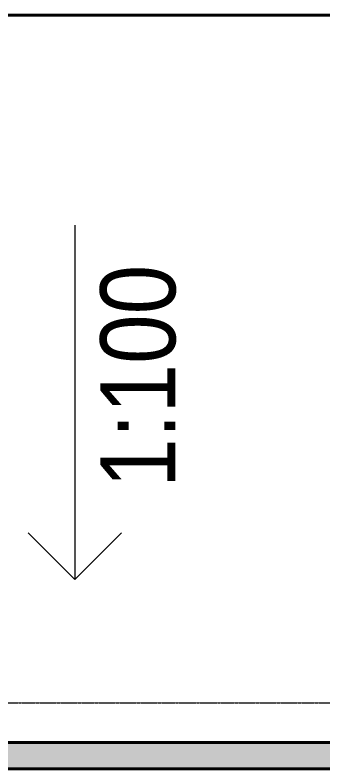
# Model space of a CAD drawing. Header units: millimetres. Extents: x 4021 to 183614, y -11746 to 71065.
# Drawn here: x 117346 to 119673, y 33907 to 39607 of the extents above; entities that cross this region are included whole.
import ezdxf

# ---------------------------------------------------------------- set-up
doc = ezdxf.new("R2010")
doc.units = ezdxf.units.MM
doc.linetypes.add('Overhead', pattern=[3.96875, 2.38125, -1.5875])
for name, color, linetype, lineweight in [('A-DETL-THIN', 151, 'Continuous', 9), ('A-FLOR-OVHD', 1, 'Overhead', 9), ('A-WALL', 113, 'Continuous', 20), ('A-WALL-PATT', 111, 'Continuous', 35), ('G-ANNO-TEXT', 231, 'Continuous', 5)]:
    doc.layers.add(name, color=color, linetype=linetype, lineweight=lineweight)
doc.styles.add('Swis721 BT_4', font='swiss.ttf', dxfattribs={"width": 0.85, "height": 567.642527})

msp = doc.modelspace()

# ---------------------------------------------------------------- hatches: boundary and pattern name
at = {"layer": 'A-WALL-PATT', "lineweight": 20}
msp.add_hatch(color=7, dxfattribs=at).paths.add_polyline_path([(118973.1, 33907.5), (124087.7, 33907.5), (124087.7, 34107.5), (115187.7, 34107.5), (115187.7, 33907.5), (118552.1, 33907.5)], flags=0)

# ---------------------------------------------------------------- linework, layer by layer
at = {"layer": 'A-DETL-THIN'}
for p, q in [((117798.2, 38018.6), (117798.2, 35338.6)), ((117798.2, 35338.6), (117444.6, 35692.2)), ((117798.2, 35338.6), (118151.8, 35692.2))]:
    msp.add_line(p, q, dxfattribs=at)
at = {"layer": 'A-FLOR-OVHD'}
msp.add_line((111887.7, 34407.5), (138237.7, 34407.5), dxfattribs=at)
at = {"layer": 'A-WALL', "color": 50, "lineweight": 40}
for p, q in [((115262.7, 39607.5), (124087.7, 39607.5)), ((124087.7, 34107.5), (115187.7, 34107.5)), ((116237.7, 33907.5), (124322.7, 33907.5))]:
    msp.add_line(p, q, dxfattribs=at)

# ---------------------------------------------------------------- texts
at = {"layer": 'G-ANNO-TEXT', "color": 7, "insert": (117037.8, 36032.9), "char_height": 567.64, "width": 1994.4, "attachment_point": 1, "rotation": 90, "line_spacing_factor": 1.00667, "style": 'Swis721 BT_4'}
msp.add_mtext('\\P1:100', dxfattribs=at)

doc.saveas('drawing.dxf')
